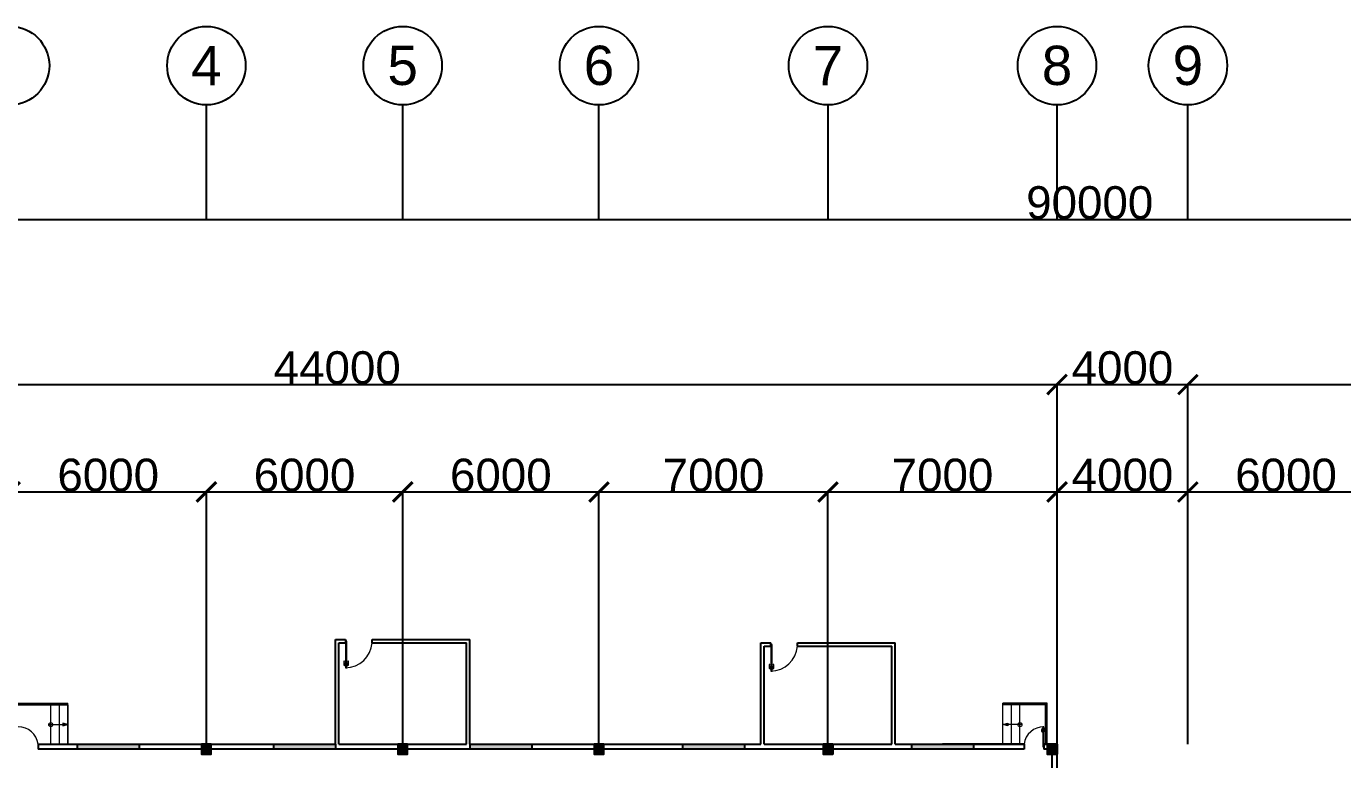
# Model space of a CAD drawing. Header units: millimetres. Extents: x 3339 to 2017737, y 4955 to 2748989.
# Drawn here: x 1441737 to 1481971, y 1308039 to 1330440 of the extents above; entities that cross this region are included whole.
import ezdxf

# ---------------------------------------------------------------- set-up
doc = ezdxf.new("R2010")
doc.units = ezdxf.units.MM
doc.header["$LTSCALE"] = 30
for name, color, linetype, lineweight in [('A-DETL-GENF', 92, 'Continuous', 13), ('A-DOOR', 31, 'Continuous', 13), ('STAIR', 1, 'Continuous', 5), ('T-WAL', 4, 'Continuous', 5)]:
    doc.layers.add(name, color=color, linetype=linetype, lineweight=lineweight)
doc.layers.add('DIM LINES', color=7, linetype='Continuous')
doc.layers.add('window', color=92, linetype='Continuous')
doc.styles.get("Standard").update_dxf_attribs({"font": 'arial.ttf'})
doc.dimstyles.new('GREEN', dxfattribs={"dimtxt": 1000, "dimasz": 600, "dimexe": 0.18, "dimexo": 0.0625, "dimgap": 0.09, "dimtad": 2, "dimdec": 0, "dimzin": 0, "dimdsep": 46, "dimtxsty": 'Standard', "dimblk": 'ARCHTICK', "dimcen": 0.09, "dimclrd": 3, "dimclre": 3, "dimclrt": 2, "dimadec": 0, "dimazin": 0, "dimtfac": 1, "dimtdec": 0, "dimtofl": 0, "dimtmove": 0, "dimatfit": 3, "dimfxl": 1, "dimtolj": 1, "dimtzin": 0, "dimarcsym": 0})
pattern_1 = [(45, (1428186.85928, 1237541.24652), (-0.08838834765, 0.08838834765), [])]

# ---------------------------------------------------------------- blocks, each defined once
blk = doc.blocks.new('_ArchTick')
at = {"color": 0, "linetype": 'ByBlock', "const_width": 0.15}
blk.add_lwpolyline([(-0.5, -0.5), (0.5, 0.5)], dxfattribs=at)
blk = doc.blocks.new('*D851')
at = {"layer": 'Defpoints', "color": 0, "transparency": 16777216}
for p in [(1519240, 1324539), (1429240, 1308509), (1519240, 1301709)]:
    blk.add_point(p, dxfattribs=at)
at = {"layer": 'DIM LINES', "color": 3, "linetype": 'ByBlock', "lineweight": -2, "transparency": 16777216}
for p, q in [((1429240, 1308509), (1429240, 1324539)), ((1429240, 1324539), (1519240, 1324539)), ((1519240, 1301709), (1519240, 1324539))]:
    blk.add_line(p, q, dxfattribs=at)
at = {"layer": 'DIM LINES', "color": 3, "lineweight": -2, "transparency": 16777216, "xscale": 600, "yscale": 600, "zscale": 600, "rotation": 180}
blk.add_blockref('_ArchTick', (1429240, 1324539), dxfattribs=at)
at = {"layer": 'DIM LINES', "color": 3, "lineweight": -2, "transparency": 16777216, "xscale": 600, "yscale": 600, "zscale": 600}
blk.add_blockref('_ArchTick', (1519240, 1324539), dxfattribs=at)
at = {"layer": 'DIM LINES', "color": 2, "transparency": 16777216, "insert": (1474240, 1325050), "char_height": 1000, "attachment_point": 5}
blk.add_mtext('\\A1;90000', dxfattribs=at)
blk = doc.blocks.new('*D852')
at = {"layer": 'Defpoints', "color": 0, "transparency": 16777216}
for p in [(1473240, 1319497), (1429240, 1308509), (1473240, 1289653)]:
    blk.add_point(p, dxfattribs=at)
at = {"layer": 'DIM LINES', "color": 3, "linetype": 'ByBlock', "lineweight": -2, "transparency": 16777216}
for p, q in [((1429240, 1308509), (1429240, 1319497)), ((1429240, 1319497), (1473240, 1319497)), ((1473240, 1289654), (1473240, 1319497))]:
    blk.add_line(p, q, dxfattribs=at)
at = {"layer": 'DIM LINES', "color": 3, "lineweight": -2, "transparency": 16777216, "xscale": 600, "yscale": 600, "zscale": 600, "rotation": 180}
blk.add_blockref('_ArchTick', (1429240, 1319497), dxfattribs=at)
at = {"layer": 'DIM LINES', "color": 3, "lineweight": -2, "transparency": 16777216, "xscale": 600, "yscale": 600, "zscale": 600}
blk.add_blockref('_ArchTick', (1473240, 1319497), dxfattribs=at)
at = {"layer": 'DIM LINES', "color": 2, "transparency": 16777216, "insert": (1451240, 1320008), "char_height": 1000, "attachment_point": 5}
blk.add_mtext('\\A1;44000', dxfattribs=at)
blk = doc.blocks.new('*D853')
at = {"layer": 'Defpoints', "color": 0, "transparency": 16777216}
for p in [(1477240, 1319497), (1473240, 1308509), (1477240, 1308509)]:
    blk.add_point(p, dxfattribs=at)
at = {"layer": 'DIM LINES', "color": 3, "linetype": 'ByBlock', "lineweight": -2, "transparency": 16777216}
for p, q in [((1473240, 1308509), (1473240, 1319497)), ((1473240, 1319497), (1477240, 1319497)), ((1477240, 1308509), (1477240, 1319497))]:
    blk.add_line(p, q, dxfattribs=at)
at = {"layer": 'DIM LINES', "color": 3, "lineweight": -2, "transparency": 16777216, "xscale": 600, "yscale": 600, "zscale": 600, "rotation": 180}
blk.add_blockref('_ArchTick', (1473240, 1319497), dxfattribs=at)
at = {"layer": 'DIM LINES', "color": 3, "lineweight": -2, "transparency": 16777216, "xscale": 600, "yscale": 600, "zscale": 600}
blk.add_blockref('_ArchTick', (1477240, 1319497), dxfattribs=at)
at = {"layer": 'DIM LINES', "color": 2, "transparency": 16777216, "insert": (1475240, 1320008), "char_height": 1000, "attachment_point": 5}
blk.add_mtext('\\A1;4000', dxfattribs=at)
blk = doc.blocks.new('*D606')
at = {"layer": 'Defpoints', "color": 0, "transparency": 16777216}
for p in [(1498240, 1319497), (1477240, 1308509), (1498240, 1308509)]:
    blk.add_point(p, dxfattribs=at)
at = {"layer": 'DIM LINES', "color": 3, "linetype": 'ByBlock', "lineweight": -2, "transparency": 16777216}
for p, q in [((1477240, 1308509), (1477240, 1319497)), ((1477240, 1319497), (1498240, 1319497)), ((1498240, 1308509), (1498240, 1319497))]:
    blk.add_line(p, q, dxfattribs=at)
at = {"layer": 'DIM LINES', "color": 3, "lineweight": -2, "transparency": 16777216, "xscale": 600, "yscale": 600, "zscale": 600, "rotation": 180}
blk.add_blockref('_ArchTick', (1477240, 1319497), dxfattribs=at)
at = {"layer": 'DIM LINES', "color": 3, "lineweight": -2, "transparency": 16777216, "xscale": 600, "yscale": 600, "zscale": 600}
blk.add_blockref('_ArchTick', (1498240, 1319497), dxfattribs=at)
at = {"layer": 'DIM LINES', "color": 2, "transparency": 16777216, "insert": (1487740, 1320008), "char_height": 1000, "attachment_point": 5}
blk.add_mtext('\\A1;21000', dxfattribs=at)
blk = doc.blocks.new('*D610')
at = {"layer": 'Defpoints', "color": 0, "transparency": 16777216}
for p in [(1447240, 1316216), (1441240, 1308509), (1447240, 1308509)]:
    blk.add_point(p, dxfattribs=at)
at = {"layer": 'DIM LINES', "color": 3, "linetype": 'ByBlock', "lineweight": -2, "transparency": 16777216}
for p, q in [((1441240, 1308509), (1441240, 1316216)), ((1441240, 1316216), (1447240, 1316216)), ((1447240, 1308509), (1447240, 1316216))]:
    blk.add_line(p, q, dxfattribs=at)
at = {"layer": 'DIM LINES', "color": 3, "lineweight": -2, "transparency": 16777216, "xscale": 600, "yscale": 600, "zscale": 600, "rotation": 180}
blk.add_blockref('_ArchTick', (1441240, 1316216), dxfattribs=at)
at = {"layer": 'DIM LINES', "color": 3, "lineweight": -2, "transparency": 16777216, "xscale": 600, "yscale": 600, "zscale": 600}
blk.add_blockref('_ArchTick', (1447240, 1316216), dxfattribs=at)
at = {"layer": 'DIM LINES', "color": 2, "transparency": 16777216, "insert": (1444240, 1316727), "char_height": 1000, "attachment_point": 5}
blk.add_mtext('\\A1;6000', dxfattribs=at)
blk = doc.blocks.new('*D611')
at = {"layer": 'Defpoints', "color": 0, "transparency": 16777216}
for p in [(1453240, 1316216), (1447240, 1308509), (1453240, 1308509)]:
    blk.add_point(p, dxfattribs=at)
at = {"layer": 'DIM LINES', "color": 3, "linetype": 'ByBlock', "lineweight": -2, "transparency": 16777216}
for p, q in [((1447240, 1308509), (1447240, 1316217)), ((1447240, 1316216), (1453240, 1316216)), ((1453240, 1308509), (1453240, 1316217))]:
    blk.add_line(p, q, dxfattribs=at)
at = {"layer": 'DIM LINES', "color": 3, "lineweight": -2, "transparency": 16777216, "xscale": 600, "yscale": 600, "zscale": 600, "rotation": 180}
blk.add_blockref('_ArchTick', (1447240, 1316216), dxfattribs=at)
at = {"layer": 'DIM LINES', "color": 3, "lineweight": -2, "transparency": 16777216, "xscale": 600, "yscale": 600, "zscale": 600}
blk.add_blockref('_ArchTick', (1453240, 1316216), dxfattribs=at)
at = {"layer": 'DIM LINES', "color": 2, "transparency": 16777216, "insert": (1450240, 1316727), "char_height": 1000, "attachment_point": 5}
blk.add_mtext('\\A1;6000', dxfattribs=at)
blk = doc.blocks.new('*D612')
at = {"layer": 'Defpoints', "color": 0, "transparency": 16777216}
for p in [(1459240, 1316216), (1453240, 1308509), (1459240, 1308509)]:
    blk.add_point(p, dxfattribs=at)
at = {"layer": 'DIM LINES', "color": 3, "linetype": 'ByBlock', "lineweight": -2, "transparency": 16777216}
for p, q in [((1453240, 1308509), (1453240, 1316217)), ((1453240, 1316216), (1459240, 1316216)), ((1459240, 1308509), (1459240, 1316217))]:
    blk.add_line(p, q, dxfattribs=at)
at = {"layer": 'DIM LINES', "color": 3, "lineweight": -2, "transparency": 16777216, "xscale": 600, "yscale": 600, "zscale": 600, "rotation": 180}
blk.add_blockref('_ArchTick', (1453240, 1316216), dxfattribs=at)
at = {"layer": 'DIM LINES', "color": 3, "lineweight": -2, "transparency": 16777216, "xscale": 600, "yscale": 600, "zscale": 600}
blk.add_blockref('_ArchTick', (1459240, 1316216), dxfattribs=at)
at = {"layer": 'DIM LINES', "color": 2, "transparency": 16777216, "insert": (1456240, 1316727), "char_height": 1000, "attachment_point": 5}
blk.add_mtext('\\A1;6000', dxfattribs=at)
blk = doc.blocks.new('*D613')
at = {"layer": 'Defpoints', "color": 0, "transparency": 16777216}
for p in [(1466240, 1316216), (1459240, 1308509), (1466240, 1308509)]:
    blk.add_point(p, dxfattribs=at)
at = {"layer": 'DIM LINES', "color": 3, "linetype": 'ByBlock', "lineweight": -2, "transparency": 16777216}
for p, q in [((1459240, 1308509), (1459240, 1316217)), ((1459240, 1316216), (1466240, 1316216)), ((1466240, 1308509), (1466240, 1316217))]:
    blk.add_line(p, q, dxfattribs=at)
at = {"layer": 'DIM LINES', "color": 3, "lineweight": -2, "transparency": 16777216, "xscale": 600, "yscale": 600, "zscale": 600, "rotation": 180}
blk.add_blockref('_ArchTick', (1459240, 1316216), dxfattribs=at)
at = {"layer": 'DIM LINES', "color": 3, "lineweight": -2, "transparency": 16777216, "xscale": 600, "yscale": 600, "zscale": 600}
blk.add_blockref('_ArchTick', (1466240, 1316216), dxfattribs=at)
at = {"layer": 'DIM LINES', "color": 2, "transparency": 16777216, "insert": (1462740, 1316727), "char_height": 1000, "attachment_point": 5}
blk.add_mtext('\\A1;7000', dxfattribs=at)
blk = doc.blocks.new('*D614')
at = {"layer": 'Defpoints', "color": 0, "transparency": 16777216}
for p in [(1473240, 1316216), (1466240, 1308509), (1473240, 1308509)]:
    blk.add_point(p, dxfattribs=at)
at = {"layer": 'DIM LINES', "color": 3, "linetype": 'ByBlock', "lineweight": -2, "transparency": 16777216}
for p, q in [((1466240, 1308509), (1466240, 1316217)), ((1466240, 1316216), (1473240, 1316216)), ((1473240, 1308509), (1473240, 1316217))]:
    blk.add_line(p, q, dxfattribs=at)
at = {"layer": 'DIM LINES', "color": 3, "lineweight": -2, "transparency": 16777216, "xscale": 600, "yscale": 600, "zscale": 600, "rotation": 180}
blk.add_blockref('_ArchTick', (1466240, 1316216), dxfattribs=at)
at = {"layer": 'DIM LINES', "color": 3, "lineweight": -2, "transparency": 16777216, "xscale": 600, "yscale": 600, "zscale": 600}
blk.add_blockref('_ArchTick', (1473240, 1316216), dxfattribs=at)
at = {"layer": 'DIM LINES', "color": 2, "transparency": 16777216, "insert": (1469740, 1316727), "char_height": 1000, "attachment_point": 5}
blk.add_mtext('\\A1;7000', dxfattribs=at)
blk = doc.blocks.new('*D615')
at = {"layer": 'Defpoints', "color": 0, "transparency": 16777216}
for p in [(1477240, 1316216), (1473240, 1308509), (1477240, 1308509)]:
    blk.add_point(p, dxfattribs=at)
at = {"layer": 'DIM LINES', "color": 3, "linetype": 'ByBlock', "lineweight": -2, "transparency": 16777216}
for p, q in [((1473240, 1308509), (1473240, 1316217)), ((1473240, 1316216), (1477240, 1316216)), ((1477240, 1308509), (1477240, 1316217))]:
    blk.add_line(p, q, dxfattribs=at)
at = {"layer": 'DIM LINES', "color": 3, "lineweight": -2, "transparency": 16777216, "xscale": 600, "yscale": 600, "zscale": 600, "rotation": 180}
blk.add_blockref('_ArchTick', (1473240, 1316216), dxfattribs=at)
at = {"layer": 'DIM LINES', "color": 3, "lineweight": -2, "transparency": 16777216, "xscale": 600, "yscale": 600, "zscale": 600}
blk.add_blockref('_ArchTick', (1477240, 1316216), dxfattribs=at)
at = {"layer": 'DIM LINES', "color": 2, "transparency": 16777216, "insert": (1475240, 1316727), "char_height": 1000, "attachment_point": 5}
blk.add_mtext('\\A1;4000', dxfattribs=at)
blk = doc.blocks.new('*D616')
at = {"layer": 'Defpoints', "color": 0, "transparency": 16777216}
for p in [(1483240, 1316217), (1477240, 1308509), (1483240, 1308509)]:
    blk.add_point(p, dxfattribs=at)
at = {"layer": 'DIM LINES', "color": 3, "linetype": 'ByBlock', "lineweight": -2, "transparency": 16777216}
for p, q in [((1477240, 1308509), (1477240, 1316217)), ((1477240, 1316217), (1483240, 1316217)), ((1483240, 1308509), (1483240, 1316217))]:
    blk.add_line(p, q, dxfattribs=at)
at = {"layer": 'DIM LINES', "color": 3, "lineweight": -2, "transparency": 16777216, "xscale": 600, "yscale": 600, "zscale": 600, "rotation": 180}
blk.add_blockref('_ArchTick', (1477240, 1316217), dxfattribs=at)
at = {"layer": 'DIM LINES', "color": 3, "lineweight": -2, "transparency": 16777216, "xscale": 600, "yscale": 600, "zscale": 600}
blk.add_blockref('_ArchTick', (1483240, 1316217), dxfattribs=at)
at = {"layer": 'DIM LINES', "color": 2, "transparency": 16777216, "insert": (1480240, 1316727), "char_height": 1000, "attachment_point": 5}
blk.add_mtext('\\A1;6000', dxfattribs=at)

msp = doc.modelspace()

# ---------------------------------------------------------------- hatches: boundary and pattern name
h = msp.add_hatch(color=2)
h.dxf.hatch_style = 1
h.paths.add_polyline_path([(1447390.35, 1308509.357), (1447090.35, 1308509.357), (1447090.35, 1308209.357), (1447390.35, 1308209.357)])
h = msp.add_hatch(color=2)
h.dxf.hatch_style = 1
h.paths.add_polyline_path([(1453390.35, 1308509.357), (1453090.35, 1308509.357), (1453090.35, 1308209.357), (1453390.35, 1308209.357)])
h = msp.add_hatch(color=2)
h.dxf.hatch_style = 1
h.paths.add_polyline_path([(1459390.35, 1308509.357), (1459090.35, 1308509.357), (1459090.35, 1308209.357), (1459390.35, 1308209.357)])
h = msp.add_hatch(color=2)
h.dxf.hatch_style = 1
h.paths.add_polyline_path([(1466390.35, 1308509.357), (1466090.35, 1308509.357), (1466090.35, 1308209.357), (1466390.35, 1308209.357)])
h = msp.add_hatch(color=2)
h.dxf.hatch_style = 1
h.paths.add_polyline_path([(1473240.35, 1308509.357), (1472940.35, 1308509.357), (1472940.35, 1308209.357), (1473240.35, 1308209.357)])
at = {"layer": 'window'}
h = msp.add_hatch(dxfattribs=at)
h.set_pattern_fill('ANSI31', color=256)
h.set_pattern_definition(pattern_1)
h.paths.add_polyline_path([(1445190.35, 1308509.357), (1443290.35, 1308509.357), (1443290.35, 1308359.357), (1445190.35, 1308359.357)])
h = msp.add_hatch(dxfattribs=at)
h.set_pattern_fill('ANSI31', color=256)
h.set_pattern_definition(pattern_1)
h.paths.add_polyline_path([(1451190.35, 1308509.357), (1449290.35, 1308509.357), (1449290.35, 1308359.357), (1451190.35, 1308359.357)])
h = msp.add_hatch(dxfattribs=at)
h.set_pattern_fill('ANSI31', color=256)
h.set_pattern_definition(pattern_1)
h.paths.add_polyline_path([(1457190.35, 1308509.357), (1455290.35, 1308509.357), (1455290.35, 1308359.357), (1457190.35, 1308359.357)])
h = msp.add_hatch(dxfattribs=at)
h.set_pattern_fill('ANSI31', color=256)
h.set_pattern_definition(pattern_1)
h.paths.add_polyline_path([(1463690.35, 1308509.357), (1461790.35, 1308509.357), (1461790.35, 1308359.357), (1463690.35, 1308359.357)])
h = msp.add_hatch(dxfattribs=at)
h.set_pattern_fill('ANSI31', color=256)
h.set_pattern_definition(pattern_1)
h.paths.add_polyline_path([(1470690.35, 1308509.357), (1468790.35, 1308509.357), (1468790.35, 1308359.357), (1470690.35, 1308359.357)])

# ---------------------------------------------------------------- linework, layer by layer
for p, q in [((1447240.35, 1324539.658), (1447240.35, 1328039.658)), ((1453240.35, 1324539.658), (1453240.35, 1328039.658)), ((1459240.35, 1324540.018), (1459240.35, 1328040.018)), ((1466240.35, 1324539.658), (1466240.35, 1328039.658)), ((1473240.35, 1324539.658), (1473240.35, 1328039.658)), ((1477239.99, 1324539.658), (1477239.99, 1328039.658)), ((1451190.35, 1308509.357), (1451190.35, 1311709.357)), ((1451190.35, 1311709.357), (1451490.35, 1311709.357)), ((1451490.35, 1311709.357), (1451490.35, 1311609.357)), ((1451490.35, 1311659.357), (1451530.35, 1311659.357)), ((1452302.813, 1311709.357), (1455290.35, 1311709.357)), ((1452302.813, 1311609.357), (1452302.813, 1311709.357)), ((1455290.35, 1308509.357), (1455290.35, 1311709.357)), ((1451290.35, 1308509.357), (1451290.35, 1311609.357)), ((1451290.35, 1308509.357), (1451290.35, 1311609.357)), ((1451290.35, 1311609.357), (1451490.35, 1311609.357)), ((1452302.813, 1311609.357), (1455190.35, 1311609.357)), ((1455190.35, 1308509.357), (1455190.35, 1311609.357)), ((1464190.35, 1308509.357), (1464190.35, 1311609.357)), ((1464190.35, 1311609.357), (1464490.35, 1311609.357)), ((1464290.35, 1308509.357), (1464290.35, 1311509.357)), ((1464290.35, 1311509.357), (1464490.35, 1311509.357)), ((1464490.35, 1311509.357), (1464490.35, 1311609.357)), ((1465302.813, 1311609.357), (1468290.35, 1311609.357)), ((1465302.813, 1311509.357), (1465302.813, 1311609.357)), ((1465302.813, 1311509.357), (1468190.35, 1311509.357)), ((1468190.35, 1308509.357), (1468190.35, 1311509.357)), ((1468290.35, 1308509.357), (1468290.35, 1311609.357)), ((1442096.226, 1308509.357), (1442096.226, 1308359.357)), ((1472234.474, 1308509.357), (1472234.474, 1308359.357)), ((1472840.35, 1308509.357), (1472840.35, 1308359.357)), ((1473240.35, 1308509.357), (1473240.35, 1308209.357)), ((1472234.474, 1308359.357), (1442096.226, 1308359.357)), ((1473090.35, 1308359.357), (1472840.35, 1308359.357)), ((1473240.35, 1308209.357), (1473090.35, 1308209.357)), ((1473090.35, 1302659.357), (1473090.35, 1308209.357))]:
    msp.add_line(p, q)
at = {"color": 0}
for p, q in [((1442096.226, 1308509.357), (1451190.35, 1308509.357)), ((1451290.35, 1308509.357), (1455190.35, 1308509.357)), ((1455290.35, 1308509.357), (1464190.35, 1308509.357)), ((1464290.35, 1308509.357), (1468190.35, 1308509.357)), ((1466240.35, 1308509.357), (1466390.35, 1308509.357)), ((1466390.35, 1308509.357), (1466390.35, 1308209.357)), ((1468290.35, 1308509.357), (1472234.474, 1308509.357)), ((1472234.474, 1308509.357), (1469740.35, 1308509.357)), ((1472840.35, 1308509.357), (1473240.35, 1308509.357)), ((1473240.35, 1308509.357), (1472840.35, 1308509.357)), ((1473240.35, 1290259.357), (1473240.35, 1308509.357)), ((1473090.35, 1296509.357), (1473090.35, 1308359.357))]:
    msp.add_line(p, q, dxfattribs=at)
for points in [[(1447390.35, 1308509.357), (1447090.35, 1308509.357), (1447090.35, 1308209.357), (1447390.35, 1308209.357), (1447390.35, 1308509.357)], [(1453390.35, 1308509.357), (1453090.35, 1308509.357), (1453090.35, 1308209.357), (1453390.35, 1308209.357), (1453390.35, 1308509.357)], [(1459390.35, 1308509.357), (1459090.35, 1308509.357), (1459090.35, 1308209.357), (1459390.35, 1308209.357), (1459390.35, 1308509.357)], [(1466390.35, 1308509.357), (1466090.35, 1308509.357), (1466090.35, 1308209.357), (1466390.35, 1308209.357), (1466390.35, 1308509.357)], [(1473240.35, 1308509.357), (1472940.35, 1308509.357), (1472940.35, 1308209.357), (1473240.35, 1308209.357), (1473240.35, 1308509.357)]]:
    msp.add_lwpolyline(points, close=True)
at = {"color": 1}
for centre in [(1441240.35, 1329239.478), (1447240.35, 1329239.658), (1453240.35, 1329239.658), (1459240.35, 1329240.018), (1466240.35, 1329239.658), (1473240.35, 1329239.658), (1477239.99, 1329239.658)]:
    msp.add_circle(centre, 1200, dxfattribs=at)
at = {"layer": 'A-DETL-GENF'}
for p, q in [((1451439.55, 1311046.815), (1451439.55, 1310964.407)), ((1451458.711, 1311046.815), (1451439.55, 1311046.815)), ((1451450.997, 1311034.96), (1451439.55, 1311046.407)), ((1451439.55, 1310964.407), (1451450.997, 1310964.407)), ((1451452.25, 1310964.407), (1451439.55, 1310964.407)), ((1451439.55, 1310964.407), (1451439.55, 1310926.307)), ((1451439.55, 1310926.307), (1451452.25, 1310926.307)), ((1451450.997, 1310964.407), (1451450.997, 1311034.96)), ((1451450.997, 1311034.96), (1451458.711, 1311034.96)), ((1451452.25, 1310926.307), (1451452.25, 1310964.407)), ((1451452.25, 1310961.232), (1451452.25, 1310929.482)), ((1451484, 1310961.232), (1451452.25, 1310961.232)), ((1451452.25, 1310929.482), (1451484, 1310929.482)), ((1451458.711, 1311034.96), (1451458.711, 1311046.815)), ((1451490.35, 1311002.507), (1451484, 1310996.157)), ((1451484, 1310996.157), (1451484, 1310894.557)), ((1451484, 1310929.482), (1451484, 1310961.232)), ((1451484, 1310894.557), (1451490.35, 1310888.207)), ((1451490.35, 1310888.207), (1451490.35, 1311002.507)), ((1451536.7, 1310996.157), (1451530.35, 1311002.507)), ((1451530.35, 1311002.507), (1451530.35, 1310888.207)), ((1451530.35, 1310888.207), (1451536.7, 1310894.557)), ((1451536.7, 1310894.557), (1451536.7, 1310996.157)), ((1451568.45, 1310961.232), (1451536.7, 1310961.232)), ((1451536.7, 1310961.232), (1451536.7, 1310929.482)), ((1451536.7, 1310929.482), (1451568.45, 1310929.482)), ((1451581.15, 1311046.815), (1451561.989, 1311046.815)), ((1451561.989, 1311046.815), (1451561.989, 1311034.96)), ((1451561.989, 1311034.96), (1451569.703, 1311034.96)), ((1451568.45, 1310964.407), (1451568.45, 1310926.307)), ((1451581.15, 1310964.407), (1451568.45, 1310964.407)), ((1451568.45, 1310929.482), (1451568.45, 1310961.232)), ((1451568.45, 1310926.307), (1451581.15, 1310926.307)), ((1451569.703, 1311034.96), (1451581.15, 1311046.407)), ((1451569.703, 1311034.96), (1451569.703, 1310964.407)), ((1451569.703, 1310964.407), (1451581.15, 1310964.407)), ((1451581.15, 1310964.407), (1451581.15, 1311046.815)), ((1451581.15, 1310926.307), (1451581.15, 1310964.407)), ((1464439.55, 1310946.815), (1464439.55, 1310864.407)), ((1464458.711, 1310946.815), (1464439.55, 1310946.815)), ((1464450.997, 1310934.96), (1464439.55, 1310946.407)), ((1464439.55, 1310864.407), (1464450.997, 1310864.407)), ((1464452.25, 1310864.407), (1464439.55, 1310864.407)), ((1464439.55, 1310864.407), (1464439.55, 1310826.307)), ((1464450.997, 1310864.407), (1464450.997, 1310934.96)), ((1464450.997, 1310934.96), (1464458.711, 1310934.96)), ((1464452.25, 1310826.307), (1464452.25, 1310864.407)), ((1464452.25, 1310861.232), (1464452.25, 1310829.482)), ((1464484, 1310861.232), (1464452.25, 1310861.232)), ((1464458.711, 1310934.96), (1464458.711, 1310946.815)), ((1464490.35, 1310902.507), (1464484, 1310896.157)), ((1464484, 1310896.157), (1464484, 1310794.557)), ((1464484, 1310829.482), (1464484, 1310861.232)), ((1464490.35, 1310788.207), (1464490.35, 1310902.507)), ((1464536.7, 1310896.157), (1464530.35, 1310902.507)), ((1464530.35, 1310902.507), (1464530.35, 1310788.207)), ((1464536.7, 1310794.557), (1464536.7, 1310896.157)), ((1464568.45, 1310861.232), (1464536.7, 1310861.232)), ((1464536.7, 1310861.232), (1464536.7, 1310829.482)), ((1464581.15, 1310946.815), (1464561.989, 1310946.815)), ((1464561.989, 1310946.815), (1464561.989, 1310934.96)), ((1464561.989, 1310934.96), (1464569.703, 1310934.96)), ((1464568.45, 1310864.407), (1464568.45, 1310826.307)), ((1464581.15, 1310864.407), (1464568.45, 1310864.407)), ((1464568.45, 1310829.482), (1464568.45, 1310861.232)), ((1464569.703, 1310934.96), (1464581.15, 1310946.407)), ((1464569.703, 1310934.96), (1464569.703, 1310864.407)), ((1464569.703, 1310864.407), (1464581.15, 1310864.407)), ((1464581.15, 1310864.407), (1464581.15, 1310946.815)), ((1464581.15, 1310826.307), (1464581.15, 1310864.407)), ((1464439.55, 1310826.307), (1464452.25, 1310826.307)), ((1464452.25, 1310829.482), (1464484, 1310829.482)), ((1464484, 1310794.557), (1464490.35, 1310788.207)), ((1464530.35, 1310788.207), (1464536.7, 1310794.557)), ((1464536.7, 1310829.482), (1464568.45, 1310829.482)), ((1464568.45, 1310826.307), (1464581.15, 1310826.307)), ((1472781.775, 1308984.145), (1472772.25, 1308984.145)), ((1472772.25, 1308984.145), (1472772.25, 1308955.57)), ((1472780.835, 1308955.57), (1472772.25, 1308955.57)), ((1472772.25, 1308955.57), (1472772.25, 1308893.765)), ((1472772.25, 1308955.57), (1472781.775, 1308955.57)), ((1472780.835, 1308902.655), (1472772.25, 1308894.07)), ((1472772.25, 1308893.765), (1472786.621, 1308893.765)), ((1472780.835, 1308902.655), (1472780.835, 1308955.57)), ((1472786.621, 1308902.655), (1472780.835, 1308902.655)), ((1472781.775, 1308955.57), (1472781.775, 1308984.145)), ((1472805.588, 1308981.764), (1472781.775, 1308981.764)), ((1472781.775, 1308981.764), (1472781.775, 1308957.951)), ((1472781.775, 1308957.951), (1472805.588, 1308957.951)), ((1472786.621, 1308893.765), (1472786.621, 1308902.655)), ((1472810.35, 1309012.72), (1472805.588, 1309007.957)), ((1472805.588, 1309007.957), (1472805.588, 1308931.757)), ((1472805.588, 1308957.951), (1472805.588, 1308981.764)), ((1472805.588, 1308931.757), (1472810.35, 1308926.995)), ((1472810.35, 1308926.995), (1472810.35, 1309012.72)), ((1472840.35, 1309012.72), (1472840.35, 1308926.995)), ((1472845.113, 1309007.957), (1472840.35, 1309012.72)), ((1472840.35, 1308926.995), (1472845.113, 1308931.757)), ((1472845.113, 1308931.757), (1472845.113, 1309007.957)), ((1472868.925, 1308981.764), (1472845.113, 1308981.764)), ((1472845.113, 1308981.764), (1472845.113, 1308957.951)), ((1472845.113, 1308957.951), (1472868.925, 1308957.951)), ((1472869.865, 1308902.655), (1472864.079, 1308902.655)), ((1472864.079, 1308902.655), (1472864.079, 1308893.765)), ((1472864.079, 1308893.765), (1472878.45, 1308893.765)), ((1472878.45, 1308984.145), (1472868.925, 1308984.145)), ((1472868.925, 1308984.145), (1472868.925, 1308955.57)), ((1472868.925, 1308957.951), (1472868.925, 1308981.764)), ((1472868.925, 1308955.57), (1472878.45, 1308955.57)), ((1472878.45, 1308955.57), (1472869.865, 1308955.57)), ((1472869.865, 1308955.57), (1472869.865, 1308902.655)), ((1472869.865, 1308902.655), (1472878.45, 1308894.07)), ((1472878.45, 1308955.57), (1472878.45, 1308984.145)), ((1472878.45, 1308893.765), (1472878.45, 1308955.57))]:
    msp.add_line(p, q, dxfattribs=at)
at = {"layer": 'A-DOOR', "lineweight": 18}
for p, q in [((1451530.35, 1311659.357), (1451490.35, 1311659.357)), ((1451490.35, 1311659.357), (1451490.35, 1310845.357)), ((1451530.35, 1310845.357), (1451530.35, 1311659.357)), ((1464530.35, 1311559.357), (1464490.35, 1311559.357)), ((1464490.35, 1311559.357), (1464490.35, 1310745.357)), ((1464530.35, 1310745.357), (1464530.35, 1311559.357)), ((1451490.35, 1310845.357), (1451530.35, 1310845.357)), ((1464490.35, 1310745.357), (1464530.35, 1310745.357)), ((1472840.35, 1309044.857), (1472810.35, 1309044.857)), ((1472810.35, 1309044.857), (1472810.35, 1308434.357)), ((1472840.35, 1308434.357), (1472840.35, 1309044.857)), ((1472810.35, 1308434.357), (1472840.35, 1308434.357))]:
    msp.add_line(p, q, dxfattribs=at)
at = {"layer": 'A-DOOR'}
for centre, radius, start, end in [((1451490.35, 1311659.357), 814, 270, 356.4783863), ((1464490.35, 1311559.357), 814, 270, 356.4783863), ((1441490.35, 1308434.357), 610.5, 7.05662, 90), ((1472840.35, 1308434.357), 610.5, 90, 172.94338)]:
    msp.add_arc(centre, radius, start, end, dxfattribs=at)
at = {"layer": 'STAIR', "color": 244, "linetype": 'ByBlock', "true_color": 0x991b1e}
for p, q in [((1442484.795, 1308509.357), (1442484.795, 1309709.357)), ((1442745.906, 1308509.357), (1442745.906, 1309709.357)), ((1443007.017, 1308509.357), (1443007.017, 1309759.357)), ((1471584.795, 1308509.357), (1471584.795, 1309759.357)), ((1471845.906, 1308509.357), (1471845.906, 1309709.357)), ((1472107.017, 1308509.357), (1472107.017, 1309709.357))]:
    msp.add_line(p, q, dxfattribs=at)
at = {"layer": 'STAIR'}
msp.add_line((1443007.017, 1309709.357), (1443007.017, 1308509.357), dxfattribs=at)
at = {"layer": 'STAIR', "color": 1}
for p, q in [((1442424.415, 1309109.357), (1443007.017, 1309109.357)), ((1443007.017, 1309109.357), (1442853.619, 1309151.322)), ((1442853.619, 1309151.322), (1442853.619, 1309070.558)), ((1442853.619, 1309070.558), (1443007.017, 1309109.357)), ((1471584.795, 1309109.357), (1471738.193, 1309151.322)), ((1471738.193, 1309070.558), (1471584.795, 1309109.357)), ((1472167.396, 1309109.357), (1471584.795, 1309109.357)), ((1471738.193, 1309151.322), (1471738.193, 1309070.558))]:
    msp.add_line(p, q, dxfattribs=at)
for centre in [(1442484.795, 1309109.357), (1472107.017, 1309109.357)]:
    msp.add_circle(centre, 60.379, dxfattribs=at)
at = {"layer": 'T-WAL', "color": 244, "linetype": 'ByBlock', "true_color": 0x991b1e}
for p, q in [((1441390.35, 1309759.357), (1443007.017, 1309759.357)), ((1441415.35, 1309734.357), (1443007.017, 1309734.357)), ((1441440.35, 1309709.357), (1443007.017, 1309709.357)), ((1472940.35, 1309759.357), (1471584.795, 1309759.357)), ((1472915.35, 1309734.357), (1471584.795, 1309734.357)), ((1472890.35, 1309709.357), (1471584.795, 1309709.357)), ((1472890.35, 1308509.357), (1472890.35, 1309709.357)), ((1472915.35, 1308509.357), (1472915.35, 1309734.357)), ((1472940.35, 1308509.357), (1472940.35, 1309759.357))]:
    msp.add_line(p, q, dxfattribs=at)
at = {"layer": 'window'}
for p, q in [((1443290.35, 1308509.357), (1443290.35, 1308359.357)), ((1445190.35, 1308509.357), (1445190.35, 1308359.357)), ((1449290.35, 1308509.357), (1449290.35, 1308359.357)), ((1451190.35, 1308509.357), (1451190.35, 1308359.357)), ((1455290.35, 1308509.357), (1455290.35, 1308359.357)), ((1457190.35, 1308509.357), (1457190.35, 1308359.357)), ((1461790.35, 1308509.357), (1461790.35, 1308359.357)), ((1463690.35, 1308509.357), (1463690.35, 1308359.357)), ((1468790.35, 1308509.357), (1468790.35, 1308359.357)), ((1470690.35, 1308509.357), (1470690.35, 1308359.357))]:
    msp.add_line(p, q, dxfattribs=at)

# ---------------------------------------------------------------- texts
at = {"color": 1, "char_height": 1200, "attachment_point": 5}
for s, insert in [('4', (1447240.35, 1329239.658)), ('5', (1453240.35, 1329239.658)), ('6', (1459240.35, 1329240.018)), ('7', (1466240.35, 1329239.658)), ('8', (1473240.35, 1329239.658)), ('9', (1477239.99, 1329239.658))]:
    msp.add_mtext_dynamic_manual_height_columns(s, width=2400, gutter_width=1, heights=[2400], dxfattribs=dict(at, insert=insert))

# ---------------------------------------------------------------- dimensions: what is measured, and where the dimension line sits
at = {"layer": 'DIM LINES', "color": 0}
for base, p1, p2, picture, middle in [((1519240.35, 1324539.298), (1429240.35, 1308509.357), (1519240.35, 1301709.357), '*D851', (1474240.35, 1325049.961)), ((1473240.35, 1319496.948), (1429240.35, 1308509.357), (1473240.35, 1289653.482), '*D852', (1451240.35, 1320007.611)), ((1477240.35, 1319497.128), (1473240.35, 1308509.357), (1477240.35, 1308509.357), '*D853', (1475240.35, 1320007.791)), ((1498240.35, 1319497.128), (1477240.35, 1308509.357), (1498240.35, 1308509.357), '*D606', (1487740.35, 1320007.791)), ((1447240.35, 1316216.17), (1441240.35, 1308509.357), (1447240.35, 1308509.357), '*D610', (1444240.35, 1316726.832)), ((1453240.35, 1316216.35), (1447240.35, 1308509.357), (1453240.35, 1308509.357), '*D611', (1450240.35, 1316727.012)), ((1459240.35, 1316216.35), (1453240.35, 1308509.357), (1459240.35, 1308509.357), '*D612', (1456240.35, 1316727.012)), ((1466240.35, 1316216.35), (1459240.35, 1308509.357), (1466240.35, 1308509.357), '*D613', (1462740.35, 1316727.012)), ((1473240.35, 1316216.35), (1466240.35, 1308509.357), (1473240.35, 1308509.357), '*D614', (1469740.35, 1316727.012)), ((1477240.35, 1316216.35), (1473240.35, 1308509.357), (1477240.35, 1308509.357), '*D615', (1475240.35, 1316727.012)), ((1483240.35, 1316216.53), (1477240.35, 1308509.357), (1483240.35, 1308509.357), '*D616', (1480240.35, 1316727.192))]:
    dim = msp.add_linear_dim(base=base, p1=p1, p2=p2, dimstyle='GREEN', dxfattribs=at)
    dim.commit()
    dim.dimension.update_dxf_attribs({"geometry": picture, "text_midpoint": middle})

doc.saveas('drawing.dxf')
